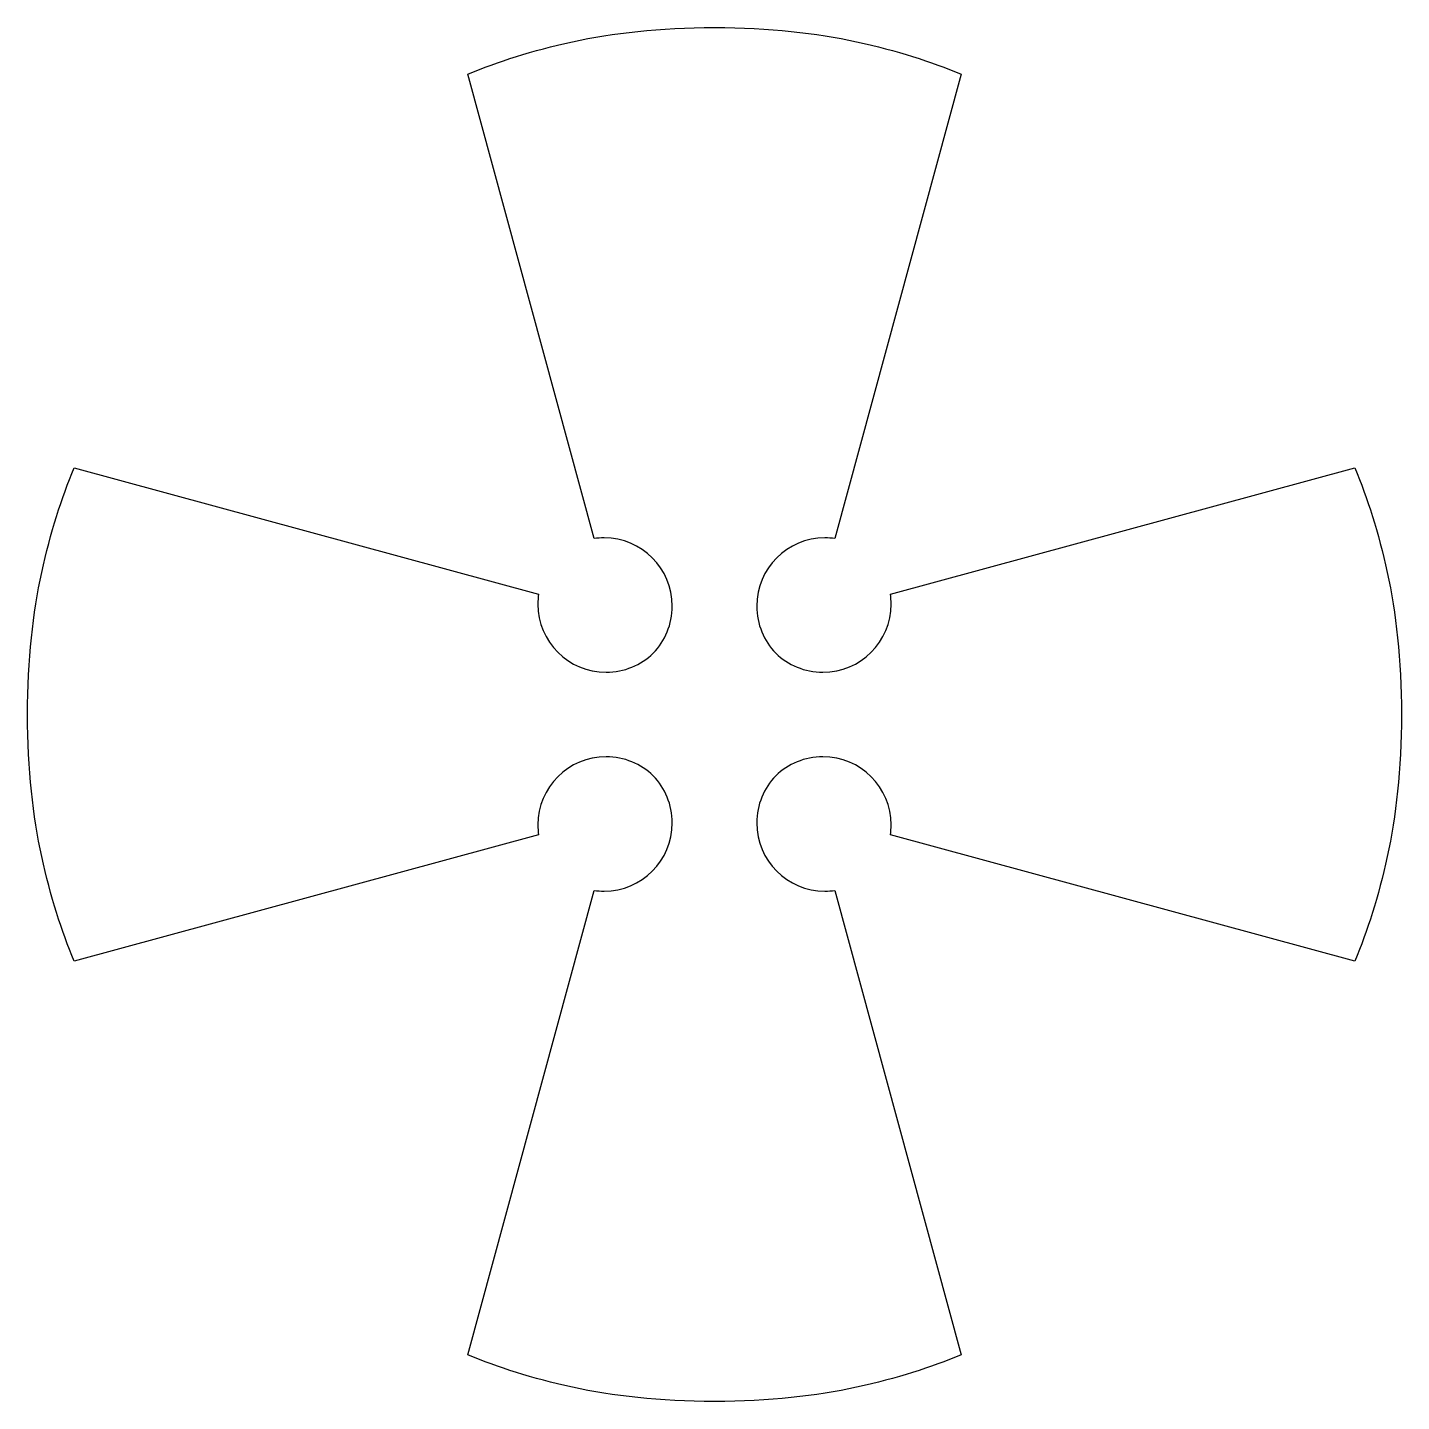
# Model space of a CAD drawing. Header units: centimetres. Extents: x -5.7 to 5.7, y -5.7 to 5.7.
import ezdxf

# ---------------------------------------------------------------- set-up
doc = ezdxf.new("R2010")
doc.units = ezdxf.units.CM
doc.header["$MEASUREMENT"] = 0
doc.layers.add('Layer 1', color=7, linetype='Continuous')

msp = doc.modelspace()

# ---------------------------------------------------------------- linework, layer by layer
at = {"layer": 'Layer 1'}
msp.add_open_spline([(5.3277, -2.05121), (5.52852, -1.54919), (5.715, -0.91802), (5.715, 0), (5.715, 0), (5.715, 0.91802), (5.52852, 1.54919), (5.3277, 2.05121), (5.3277, 2.05121), (5.3277, 2.05121), (1.46283, 1.0015), (1.46283, 1.0015), (1.46283, 1.0015), (1.46712, 0.97425), (1.46913, 0.94641), (1.46913, 0.91802), (1.46913, 0.91802), (1.46913, 0.60502), (1.21555, 0.35141), (0.90252, 0.35141), (0.90252, 0.35141), (0.74988, 0.35141), (0.61164, 0.41166), (0.50977, 0.50976), (0.50977, 0.50976), (0.41166, 0.6116), (0.35142, 0.74987), (0.35142, 0.90251), (0.35142, 0.90251), (0.35142, 1.21551), (0.60502, 1.46912), (0.91803, 1.46912), (0.91803, 1.46912), (0.94642, 1.46912), (0.97425, 1.46711), (1.00151, 1.4628), (1.00151, 1.4628), (1.00151, 1.4628), (1.00151, 1.46309), (1.00151, 1.46309), (1.00151, 1.46309), (1.00151, 1.46309), (2.05122, 5.3277), (2.05122, 5.3277), (2.05122, 5.3277), (1.54916, 5.52852), (0.91802, 5.715), (0, 5.715), (0, 5.715), (-0.91802, 5.715), (-1.54916, 5.52852), (-2.05121, 5.3277), (-2.05121, 5.3277), (-2.05121, 5.3277), (-1.0015, 1.46309), (-1.0015, 1.46309), (-1.0015, 1.46309), (-1.0015, 1.46309), (-1.0015, 1.4628), (-1.0015, 1.4628), (-1.0015, 1.4628), (-0.97425, 1.46711), (-0.94641, 1.46912), (-0.91802, 1.46912), (-0.91802, 1.46912), (-0.60502, 1.46912), (-0.35141, 1.21552), (-0.35141, 0.90251), (-0.35141, 0.90251), (-0.35141, 0.74987), (-0.41166, 0.6116), (-0.50976, 0.50976), (-0.50976, 0.50976), (-0.6116, 0.41165), (-0.7499, 0.35141), (-0.90251, 0.35141), (-0.90251, 0.35141), (-1.21551, 0.35141), (-1.46912, 0.60501), (-1.46912, 0.91802), (-1.46912, 0.91802), (-1.46912, 0.94641), (-1.46711, 0.97424), (-1.46282, 1.0015), (-1.46282, 1.0015), (-1.46282, 1.0015), (-5.3277, 2.05121), (-5.3277, 2.05121), (-5.3277, 2.05121), (-5.52852, 1.54919), (-5.715, 0.91802), (-5.715, 0), (-5.715, 0), (-5.715, -0.91802), (-5.52852, -1.54919), (-5.3277, -2.05121), (-5.3277, -2.05121), (-5.3277, -2.05121), (-1.46283, -1.0015), (-1.46283, -1.0015), (-1.46283, -1.0015), (-1.46712, -0.97425), (-1.46913, -0.94641), (-1.46913, -0.91802), (-1.46913, -0.91802), (-1.46913, -0.60502), (-1.21555, -0.35141), (-0.90252, -0.35141), (-0.90252, -0.35141), (-0.74991, -0.35141), (-0.61161, -0.41166), (-0.50977, -0.5095), (-0.50977, -0.5095), (-0.50977, -0.5095), (-0.50977, -0.50979), (-0.50977, -0.50979), (-0.50977, -0.50979), (-0.41166, -0.61163), (-0.35142, -0.7499), (-0.35142, -0.90254), (-0.35142, -0.90254), (-0.35142, -1.21554), (-0.60502, -1.46915), (-0.91803, -1.46915), (-0.91803, -1.46915), (-0.94642, -1.46915), (-0.97425, -1.46714), (-1.00151, -1.46285), (-1.00151, -1.46285), (-1.00151, -1.46285), (-2.05122, -5.32772), (-2.05122, -5.32772), (-2.05122, -5.32772), (-1.54916, -5.52852), (-0.91802, -5.715), (0, -5.715), (0, -5.715), (0.91802, -5.715), (1.54916, -5.52852), (2.05121, -5.3277), (2.05121, -5.3277), (2.05121, -5.3277), (1.0015, -1.46283), (1.0015, -1.46283), (1.0015, -1.46283), (0.97425, -1.46712), (0.94641, -1.46913), (0.91802, -1.46913), (0.91802, -1.46913), (0.60502, -1.46913), (0.35141, -1.21553), (0.35141, -0.90252), (0.35141, -0.90252), (0.35141, -0.74988), (0.41166, -0.61161), (0.50976, -0.50977), (0.50976, -0.50977), (0.50976, -0.50977), (0.50976, -0.50948), (0.50976, -0.50948), (0.50976, -0.50948), (0.61162, -0.41166), (0.7499, -0.35139), (0.90251, -0.35139), (0.90251, -0.35139), (1.21551, -0.35139), (1.46912, -0.60499), (1.46912, -0.918), (1.46912, -0.918), (1.46912, -0.94639), (1.46711, -0.97422), (1.46282, -1.00148), (1.46282, -1.00148), (1.46282, -1.00148), (5.3277, -2.05121), (5.3277, -2.05121)], degree=3, knots=[0, 0, 0, 0, 0.02222222, 0.02222222, 0.02222222, 0.02222222, 0.04444444, 0.04444444, 0.04444444, 0.04444444, 0.06666667, 0.06666667, 0.06666667, 0.06666667, 0.08888889, 0.08888889, 0.08888889, 0.08888889, 0.11111111, 0.11111111, 0.11111111, 0.11111111, 0.13333333, 0.13333333, 0.13333333, 0.13333333, 0.15555556, 0.15555556, 0.15555556, 0.15555556, 0.17777778, 0.17777778, 0.17777778, 0.17777778, 0.2, 0.2, 0.2, 0.2, 0.22222222, 0.22222222, 0.22222222, 0.22222222, 0.24444444, 0.24444444, 0.24444444, 0.24444444, 0.26666667, 0.26666667, 0.26666667, 0.26666667, 0.28888889, 0.28888889, 0.28888889, 0.28888889, 0.31111111, 0.31111111, 0.31111111, 0.31111111, 0.33333333, 0.33333333, 0.33333333, 0.33333333, 0.35555556, 0.35555556, 0.35555556, 0.35555556, 0.37777778, 0.37777778, 0.37777778, 0.37777778, 0.4, 0.4, 0.4, 0.4, 0.42222222, 0.42222222, 0.42222222, 0.42222222, 0.44444444, 0.44444444, 0.44444444, 0.44444444, 0.46666667, 0.46666667, 0.46666667, 0.46666667, 0.48888889, 0.48888889, 0.48888889, 0.48888889, 0.51111111, 0.51111111, 0.51111111, 0.51111111, 0.53333333, 0.53333333, 0.53333333, 0.53333333, 0.55555556, 0.55555556, 0.55555556, 0.55555556, 0.57777778, 0.57777778, 0.57777778, 0.57777778, 0.6, 0.6, 0.6, 0.6, 0.62222222, 0.62222222, 0.62222222, 0.62222222, 0.64444444, 0.64444444, 0.64444444, 0.64444444, 0.66666667, 0.66666667, 0.66666667, 0.66666667, 0.68888889, 0.68888889, 0.68888889, 0.68888889, 0.71111111, 0.71111111, 0.71111111, 0.71111111, 0.73333333, 0.73333333, 0.73333333, 0.73333333, 0.75555556, 0.75555556, 0.75555556, 0.75555556, 0.77777778, 0.77777778, 0.77777778, 0.77777778, 0.8, 0.8, 0.8, 0.8, 0.82222222, 0.82222222, 0.82222222, 0.82222222, 0.84444444, 0.84444444, 0.84444444, 0.84444444, 0.86666667, 0.86666667, 0.86666667, 0.86666667, 0.88888889, 0.88888889, 0.88888889, 0.88888889, 0.91111111, 0.91111111, 0.91111111, 0.91111111, 0.93333333, 0.93333333, 0.93333333, 0.93333333, 0.95555556, 0.95555556, 0.95555556, 0.95555556, 1, 1, 1, 1], dxfattribs=at)

doc.saveas('drawing.dxf')
